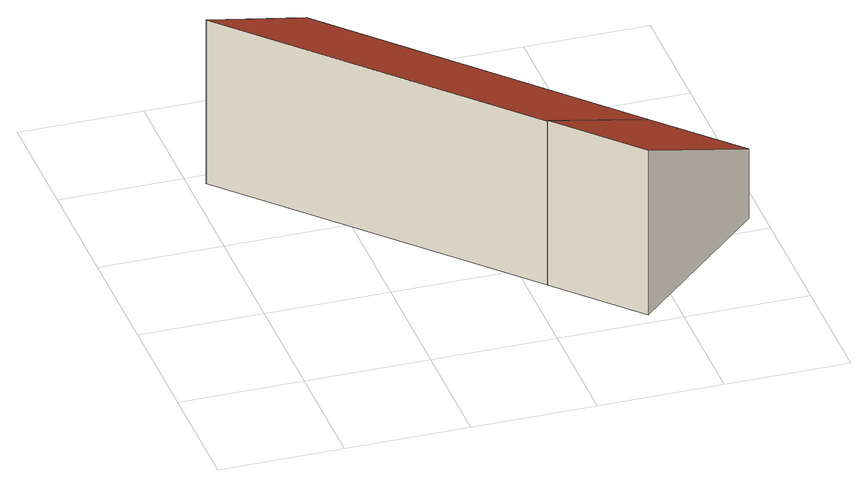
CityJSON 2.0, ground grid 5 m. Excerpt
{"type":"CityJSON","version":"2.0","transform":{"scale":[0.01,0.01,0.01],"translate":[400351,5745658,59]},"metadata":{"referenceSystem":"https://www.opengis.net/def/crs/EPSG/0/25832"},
"CityObjects":{
"building1":{"type":"Building","attributes":{"Geometrietyp2DReferenz":"3000","Gemeindeschluessel":"05558044","function":"31001_1000","roofType":"2100","measuredHeight":7.29},"address":[{"country":"Germany","locality":"Senden","thoroughfareNumber":"1a","thoroughfareName":"Venne"}],"geometry":[{"type":"Solid","lod":"2","boundaries":[[[[0,1,2,3]],[[4,5,1,0]],[[6,7,5,4]],[[3,2,7,6]],[[4,0,3,6]],[[1,5,7,2]]]],"semantics":{"surfaces":[{"type":"WallSurface"},{"type":"RoofSurface"},{"type":"GroundSurface"}],"values":[[0,0,0,0,1,2]]}}]},
"building2":{"type":"Building","attributes":{"Gemeindeschluessel":"05558044","Geometrietyp2DReferenz":"3000","function":"31001_2460","roofType":"2100","measuredHeight":7.33},"geometry":[{"type":"Solid","lod":"2","boundaries":[[[[4,5,7,8]],[[9,10,5,4]],[[11,12,10,9]],[[8,7,12,11]],[[9,4,8,11]],[[5,10,12,7]]]],"semantics":{"surfaces":[{"type":"WallSurface"},{"type":"RoofSurface"},{"type":"GroundSurface"}],"values":[[0,0,0,0,1,2]]}}]}
},
"vertices":[
[634,1976,323],[634,1976,13],[68,1441,13],[68,1441,742],[1645,904,322],[1645,904,13],[1077,370,742],[1077,370,13],
[1077,370,746],[1943,590,322],[1943,590,13],[1376,53,746],[1376,53,13]
]}
